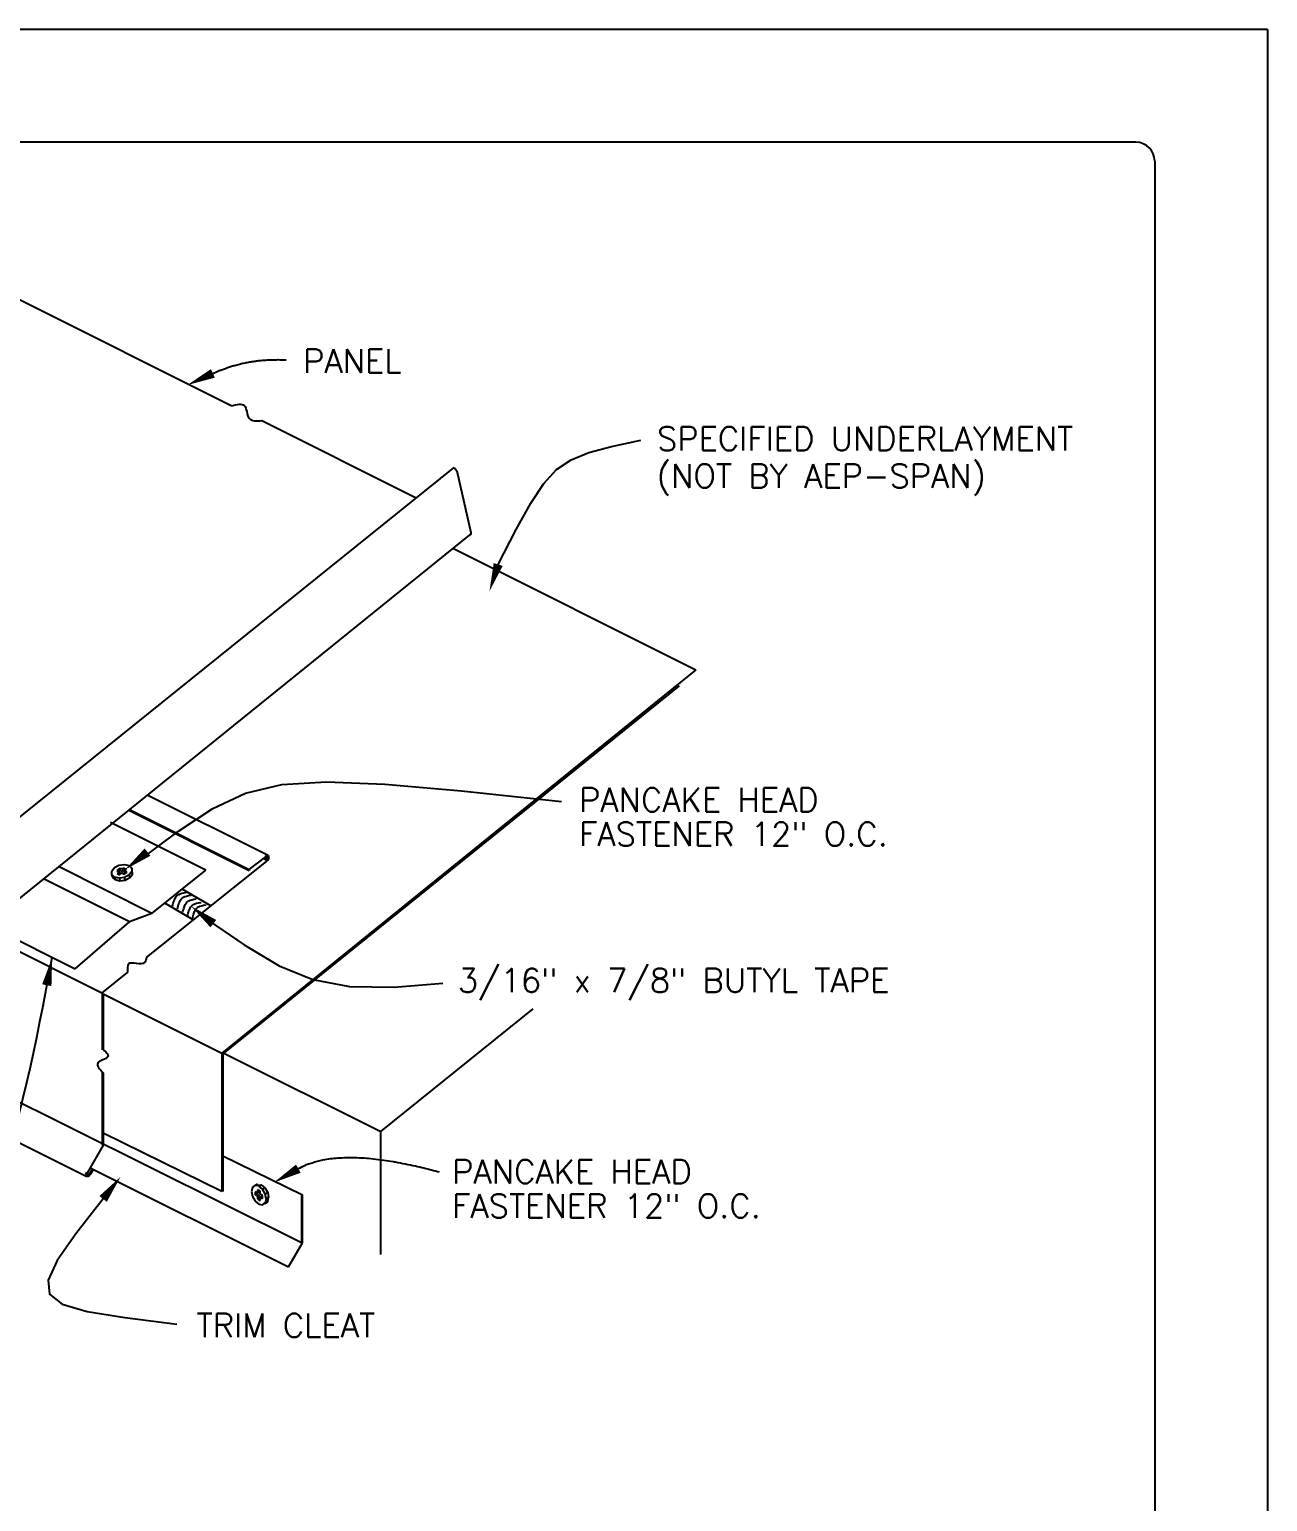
# Model space of a CAD drawing. Extents: x 119.2 to 127.7, y -2.6 to 8.4.
# Drawn here: x 123.594 to 127.709, y 3.485 to 8.379 of the extents above; entities that cross this region are included whole.
import ezdxf

# ---------------------------------------------------------------- set-up
doc = ezdxf.new("R2010")
doc.units = 0
doc.header["$LTSCALE"] = 0.5
doc.header["$MEASUREMENT"] = 0
for name, color, linetype in [('BORDER', 9, 'CONTINUOUS'), ('DIM', 4, 'CONTINUOUS'), ('DWG', 2, 'CONTINUOUS'), ('PEN2', 7, 'CONTINUOUS')]:
    doc.layers.add(name, color=color, linetype=linetype)
doc.styles.get("Standard").update_dxf_attribs({"font": 'romans.shx'})

msp = doc.modelspace()

# ---------------------------------------------------------------- linework, layer by layer
at = {"layer": 'BORDER'}
for p, q in [((127.709, 8.3787), (119.209, 8.3787)), ((127.709, 8.3787), (127.709, -2.6213)), ((127.2715, 8.0037), (119.834, 8.0037)), ((127.334, 7.9412), (127.334, -2.1838))]:
    msp.add_line(p, q, dxfattribs=at)
msp.add_arc((127.2715, 7.9412), 0.0625, 0, 90, dxfattribs=at)
at = {"layer": 'DIM', "color": 5}
for points, format in [([(124.1183, 7.1965, 0, 0.0313, 0), (124.2036, 7.2353, 0.0313, 0.0313, 0)], "xyseb"), ([(124.2036, 7.2353, -0.007672), (124.2223, 7.2435, -0.014401), (124.2324, 7.2475, -0.000883), (124.2587, 7.2567, -0.007687), (124.2618, 7.2577, -0.007783), (124.2766, 7.2621, -0.007766), (124.2915, 7.2661, -0.007775), (124.3066, 7.2696, -0.007786), (124.3218, 7.2726, -0.007706), (124.3371, 7.2751, -0.007746), (124.3524, 7.2772, -0.00758), (124.368, 7.2789, -0.007647), (124.3836, 7.28, -0.007403), (124.3867, 7.2801, -0.000821), (124.4151, 7.2809, -0.013855), (124.4263, 7.2809, -0.00739), (124.4472, 7.2799)], "xyb"), ([(125.1228, 6.5108, 0, 0.0313, 0), (125.1518, 6.6, 0.0313, 0.0313, 0)], "xyseb"), ([(123.9125, 5.5862, 0, 0.0313, 0), (123.9863, 5.644, 0.0313, 0.0313, 0)], "xyseb"), ([(124.1312, 5.4641, 0, 0.0313, 0), (124.205, 5.4062, 0.0313, 0.0313, 0)], "xyseb"), ([(123.6693, 5.2936, 0, 0.0313, 0), (123.6516, 5.2015, 0.0313, 0.0313, 0)], "xyseb"), ([(124.4061, 4.5452, 0, 0.0313, 0), (124.4875, 4.5916, 0.0313, 0.0313, 0)], "xyseb"), ([(124.4875, 4.5916, -0.019307), (124.5115, 4.6037, -0.035274), (124.5253, 4.6088, -0.005113), (124.5598, 4.6186, -0.019141), (124.5691, 4.6207, -0.014292), (124.595, 4.6249, -0.015691), (124.6188, 4.6273, -0.011532), (124.6479, 4.6286, -0.012737), (124.6744, 4.6286, -0.00937), (124.7067, 4.6271, -0.010353), (124.7359, 4.6245, -0.007693), (124.7713, 4.6202, -0.008476), (124.8034, 4.6152, -0.006389), (124.81, 4.6139, -0.000638), (124.8767, 4.6005, -0.011738), (124.9051, 4.5941, -0.006462), (124.956, 4.5805)], "xyb"), ([(123.8967, 4.5645, 0, 0.0313, 0), (123.8387, 4.4909, 0.0313, 0.0313, 0)], "xyseb")]:
    msp.add_lwpolyline(points, format=format, dxfattribs=at)
for points in [[(125.1518, 6.6), (125.2118, 6.7163), (125.2606, 6.8044), (125.3035, 6.8692), (125.3462, 6.9156), (125.3942, 6.9483), (125.453, 6.9722), (125.5283, 6.9922), (125.6256, 7.0131)], [(123.9545, 5.6123), (124.0896, 5.7137), (124.2033, 5.7886), (124.3123, 5.8393), (124.4329, 5.8682), (124.5817, 5.8776), (124.7751, 5.8699), (125.0297, 5.8475), (125.3619, 5.8125)], [(124.1677, 5.4313), (124.3072, 5.3361), (124.4242, 5.2664), (124.5354, 5.2206), (124.6572, 5.1971), (124.8062, 5.1944), (124.9678, 5.2081)], [(123.8387, 4.4909), (123.7481, 4.3744), (123.6863, 4.2861), (123.6563, 4.2211), (123.661, 4.1744), (123.7031, 4.1414), (123.7856, 4.1169), (123.9114, 4.0963), (124.0832, 4.0745)]]:
    msp.add_lwpolyline(points, dxfattribs=at)
msp.add_spline([(122.8976, 4.1106), (123.0278, 4.112), (123.6693, 5.2936)], degree=3, dxfattribs=at)
at = {"layer": 'DWG'}
for p, q in [((123.5517, 7.4855), (124.267, 7.1278)), ((124.3663, 7.0782), (124.8793, 6.8217)), ((125.0042, 6.9222), (123.4051, 5.6357)), ((125.005, 6.9229), (125.0139, 6.9117)), ((125.0139, 6.9117), (125.0604, 6.7062)), ((125.0604, 6.7062), (125.0612, 6.7017)), ((125.0604, 6.7062), (125.0612, 6.7017)), ((125.0612, 6.7017), (123.4515, 5.4027)), ((125.0552, 6.6995), (125.0597, 6.698)), ((125.0612, 6.7017), (125.0597, 6.698)), ((123.8343, 5.1752), (121.2252, 6.4822)), ((124.4982, 4.3445), (121.2252, 5.975)), ((121.1712, 5.8738), (123.7842, 4.5658)), ((124.3872, 5.6325), (123.985, 5.8335)), ((123.9247, 5.7835), (124.3244, 5.5832)), ((123.9269, 5.785), (124.3237, 5.5862)), ((124.18, 5.5837), (123.8637, 5.7422)), ((124.3237, 5.5862), (124.3799, 5.6282)), ((124.3777, 5.6297), (124.3874, 5.632)), ((124.3792, 5.6267), (124.3777, 5.6297)), ((124.3792, 5.6312), (124.3822, 5.6327)), ((124.3799, 5.6282), (124.3822, 5.629)), ((124.3852, 5.6335), (124.3822, 5.6327)), ((124.3822, 5.6327), (124.3889, 5.629)), ((124.3822, 5.629), (124.3859, 5.6267)), ((124.3822, 5.629), (124.3844, 5.6282)), ((124.3844, 5.6282), (124.3859, 5.6267)), ((124.3859, 5.6267), (124.3852, 5.6335)), ((124.3872, 5.6325), (124.3889, 5.629)), ((124.3889, 5.629), (124.3889, 5.6252)), ((124.0006, 5.4402), (123.6904, 5.5956)), ((123.9829, 5.294), (124.3829, 5.614)), ((124.0006, 5.4402), (124.18, 5.5837)), ((124.3244, 5.5832), (124.3237, 5.5862)), ((124.3237, 5.5862), (124.3244, 5.5832)), ((124.3822, 5.617), (124.3732, 5.6215)), ((124.3844, 5.62), (124.3762, 5.6245)), ((124.3859, 5.623), (124.3792, 5.6267)), ((124.3807, 5.6155), (124.3859, 5.617)), ((124.3822, 5.617), (124.3844, 5.62)), ((124.3829, 5.614), (124.3822, 5.617)), ((124.3859, 5.617), (124.3822, 5.617)), ((124.3859, 5.617), (124.3829, 5.614)), ((124.3844, 5.62), (124.3859, 5.623)), ((124.3859, 5.6222), (124.3844, 5.62)), ((124.3882, 5.6207), (124.3844, 5.62)), ((124.3859, 5.6267), (124.3859, 5.623)), ((124.3889, 5.6252), (124.3859, 5.6222)), ((124.3882, 5.6207), (124.3859, 5.617)), ((124.3859, 5.617), (124.3882, 5.6207)), ((124.3889, 5.6252), (124.3882, 5.6207)), ((123.9261, 5.4121), (123.6404, 5.5552)), ((124.0006, 5.4402), (123.9261, 5.4121)), ((123.7463, 5.255), (123.4515, 5.4027)), ((123.7456, 5.2554), (123.9261, 5.4121)), ((123.8343, 5.1752), (123.92, 5.2438)), ((123.836, 5.1744), (123.836, 4.9869)), ((123.839, 5.1729), (123.839, 4.989)), ((123.836, 4.9112), (123.836, 4.6693)), ((123.839, 4.9104), (123.839, 4.6693)), ((123.839, 4.6693), (123.7865, 4.5785)), ((123.839, 4.6693), (123.8367, 4.6708)), ((124.2342, 4.6348), (124.5012, 4.5043)), ((123.7812, 4.5718), (123.782, 4.5755)), ((123.785, 4.5748), (123.7812, 4.5718)), ((123.7865, 4.5695), (123.7812, 4.5718)), ((123.782, 4.5718), (123.7812, 4.5718)), ((123.7812, 4.5718), (123.782, 4.568)), ((123.782, 4.5755), (123.7842, 4.58)), ((123.7955, 4.5718), (123.782, 4.5718)), ((123.782, 4.568), (123.7827, 4.5695)), ((123.7842, 4.5658), (123.782, 4.568)), ((123.7827, 4.5733), (123.7857, 4.5733)), ((123.7925, 4.568), (123.7827, 4.5733)), ((123.7827, 4.5695), (123.7895, 4.5658)), ((123.7842, 4.58), (123.7842, 4.5793)), ((123.7842, 4.58), (123.7865, 4.5785)), ((123.7842, 4.5793), (123.7865, 4.5785)), ((123.7842, 4.5658), (123.7887, 4.5688)), ((123.7842, 4.5665), (123.7842, 4.5658)), ((123.7865, 4.565), (123.7842, 4.5665)), ((123.7865, 4.5785), (123.785, 4.5748)), ((123.7865, 4.5785), (123.785, 4.5748)), ((123.785, 4.5748), (123.785, 4.5718)), ((123.785, 4.5718), (123.785, 4.5748)), ((123.785, 4.5718), (123.7865, 4.5695)), ((123.7857, 4.5733), (123.7932, 4.5733)), ((123.7895, 4.5658), (123.7865, 4.565)), ((123.7887, 4.5688), (123.791, 4.5703)), ((123.7895, 4.5658), (123.7925, 4.568)), ((123.7925, 4.568), (123.7895, 4.5658)), ((123.791, 4.5703), (123.7932, 4.5733)), ((123.7955, 4.5718), (123.7925, 4.568)), ((123.7932, 4.5733), (123.803, 4.5898)), ((123.8052, 4.589), (123.7955, 4.5718)), ((123.7962, 4.5943), (124.4547, 4.265)), ((124.5012, 4.5043), (124.4982, 4.5028)), ((124.4982, 4.5028), (124.4982, 4.3445)), ((124.5012, 4.3445), (124.5012, 4.5043)), ((124.4547, 4.265), (124.5012, 4.3445)), ((124.5012, 4.3445), (124.499, 4.346))]:
    msp.add_line(p, q, dxfattribs=at)
at = {"layer": 'DWG', "color": 46}
for p, q in [((125.0012, 6.6543), (125.809, 6.2504)), ((125.809, 6.2504), (124.2335, 4.9753)), ((124.2372, 4.9738), (125.7545, 6.197)), ((123.8681, 5.581), (123.8763, 5.5922)), ((123.8681, 5.5697), (123.8681, 5.581)), ((123.8763, 5.5922), (123.8913, 5.6005)), ((123.8928, 5.5892), (123.8846, 5.5832)), ((123.8846, 5.5832), (123.8928, 5.5787)), ((123.8943, 5.584), (123.8906, 5.581)), ((123.8906, 5.581), (123.8928, 5.5787)), ((123.8913, 5.6005), (123.9093, 5.6027)), ((123.8928, 5.5892), (123.8943, 5.584)), ((123.8943, 5.584), (123.8928, 5.5892)), ((123.9168, 5.5877), (123.8928, 5.5892)), ((123.9018, 5.5795), (123.8943, 5.584)), ((123.9086, 5.5915), (123.9011, 5.5855)), ((123.9011, 5.5855), (123.9018, 5.5795)), ((123.9018, 5.5795), (123.9101, 5.5862)), ((123.9101, 5.5862), (123.9086, 5.5915)), ((123.9093, 5.6027), (123.9251, 5.599)), ((123.9093, 5.581), (123.9168, 5.5877)), ((123.9093, 5.581), (123.9101, 5.5862)), ((123.9101, 5.5757), (123.9093, 5.581)), ((123.9176, 5.5772), (123.9093, 5.581)), ((123.9123, 5.5847), (123.9101, 5.5862)), ((123.9101, 5.5862), (123.9123, 5.5847)), ((123.9251, 5.599), (123.9341, 5.5907)), ((123.9341, 5.5795), (123.9258, 5.5682)), ((123.9341, 5.5907), (123.9341, 5.5795)), ((123.9356, 5.5817), (123.9341, 5.5907)), ((123.9341, 5.5795), (123.9363, 5.5705)), ((123.9363, 5.5705), (123.9356, 5.5817)), ((123.8681, 5.5697), (123.8771, 5.5607)), ((123.8703, 5.5607), (123.8681, 5.5697)), ((123.8793, 5.5525), (123.8703, 5.5607)), ((123.8928, 5.5577), (123.8771, 5.5607)), ((123.8771, 5.5607), (123.8793, 5.5525)), ((123.8793, 5.5525), (123.8943, 5.5487)), ((123.8928, 5.5787), (123.8853, 5.5727)), ((123.8853, 5.5727), (123.8936, 5.5682)), ((123.8943, 5.5735), (123.8906, 5.5712)), ((123.8906, 5.5712), (123.8936, 5.5682)), ((123.8928, 5.5787), (123.8943, 5.5735)), ((123.9101, 5.56), (123.8928, 5.5577)), ((123.8928, 5.5577), (123.8943, 5.5487)), ((123.8936, 5.5682), (123.9011, 5.575)), ((123.8943, 5.5487), (123.9123, 5.551)), ((123.9011, 5.575), (123.9093, 5.5705)), ((123.9093, 5.5705), (123.9176, 5.5772)), ((123.9131, 5.5742), (123.9101, 5.5757)), ((123.9258, 5.5682), (123.9101, 5.56)), ((123.9123, 5.551), (123.9101, 5.56)), ((123.9123, 5.551), (123.9273, 5.5592)), ((123.9176, 5.5772), (123.9131, 5.5742)), ((123.9273, 5.5592), (123.9258, 5.5682)), ((123.9273, 5.5592), (123.9363, 5.5705)), ((124.1969, 5.4651), (124.1019, 5.5212)), ((124.1383, 5.4183), (124.0433, 5.4744)), ((123.839, 5.1729), (124.2372, 4.9738)), ((124.2335, 4.9753), (124.2335, 4.5173)), ((124.2372, 4.5155), (124.2372, 4.9738)), ((123.839, 4.7109), (124.2335, 4.5173)), ((124.3347, 4.529), (124.3317, 4.5155)), ((124.3317, 4.5155), (124.3347, 4.499)), ((124.3347, 4.529), (124.3437, 4.5358)), ((124.352, 4.5395), (124.3437, 4.5358)), ((124.3437, 4.5358), (124.364, 4.5373)), ((124.3437, 4.5148), (124.3437, 4.5043)), ((124.352, 4.5103), (124.3437, 4.5148)), ((124.3437, 4.5043), (124.3572, 4.5133)), ((124.352, 4.5005), (124.3437, 4.5043)), ((124.349, 4.511), (124.349, 4.5073)), ((124.349, 4.5073), (124.3572, 4.5028)), ((124.352, 4.5208), (124.352, 4.5103)), ((124.3602, 4.5163), (124.352, 4.5208)), ((124.3572, 4.5028), (124.352, 4.5005)), ((124.3565, 4.5335), (124.364, 4.5373)), ((124.3685, 4.523), (124.3565, 4.5335)), ((124.3572, 4.5133), (124.3572, 4.517)), ((124.3572, 4.5028), (124.3572, 4.493)), ((124.3602, 4.5065), (124.3602, 4.5163)), ((124.3685, 4.502), (124.3602, 4.5065)), ((124.364, 4.5373), (124.3767, 4.5275)), ((124.3685, 4.523), (124.3767, 4.5275)), ((124.3775, 4.508), (124.3685, 4.523)), ((124.3767, 4.5275), (124.3857, 4.5118)), ((124.3775, 4.508), (124.3857, 4.5118)), ((124.3805, 4.4915), (124.3775, 4.508)), ((124.3857, 4.5118), (124.3887, 4.4953)), ((124.3347, 4.499), (124.3437, 4.4833)), ((124.3437, 4.4833), (124.3565, 4.4735)), ((124.352, 4.5005), (124.352, 4.4908)), ((124.3572, 4.493), (124.352, 4.4908)), ((124.352, 4.4908), (124.3602, 4.4863)), ((124.3565, 4.4735), (124.3685, 4.4713)), ((124.3595, 4.4915), (124.3572, 4.493)), ((124.3572, 4.493), (124.3595, 4.4915)), ((124.3655, 4.499), (124.3602, 4.496)), ((124.3602, 4.496), (124.3685, 4.4923)), ((124.3602, 4.4863), (124.3602, 4.496)), ((124.3677, 4.4975), (124.3655, 4.499)), ((124.3685, 4.4923), (124.3677, 4.4975)), ((124.3685, 4.4923), (124.3685, 4.502)), ((124.3685, 4.4713), (124.3775, 4.478)), ((124.3767, 4.4758), (124.3685, 4.4713)), ((124.3767, 4.4758), (124.3857, 4.4818)), ((124.3775, 4.478), (124.3767, 4.4758)), ((124.3805, 4.4915), (124.3775, 4.478)), ((124.3775, 4.478), (124.3857, 4.4818)), ((124.3887, 4.4953), (124.3805, 4.4915)), ((124.3857, 4.4818), (124.3887, 4.4953))]:
    msp.add_line(p, q, dxfattribs=at)
at = {"layer": 'DWG', "color": 2}
for p, q in [((124.7622, 4.715), (125.2685, 5.123)), ((124.2402, 4.976), (124.7622, 4.715)), ((124.7622, 4.3058), (124.7622, 4.715))]:
    msp.add_line(p, q, dxfattribs=at)
at = {"layer": 'DWG', "color": 46}
for points in [[(124.0697, 5.4643), (124.0708, 5.4693), (124.072, 5.4738), (124.0731, 5.4778), (124.0744, 5.4815), (124.0757, 5.4848), (124.0771, 5.4879), (124.0785, 5.4908), (124.0802, 5.4936), (124.082, 5.4962), (124.0841, 5.4987), (124.0868, 5.5011), (124.0902, 5.5033), (124.0946, 5.5053), (124.1001, 5.507), (124.1068, 5.5086), (124.1151, 5.5098)], [(124.0855, 5.4553), (124.0866, 5.4603), (124.0878, 5.4648), (124.0889, 5.4688), (124.0902, 5.4725), (124.0915, 5.4759), (124.0928, 5.4789), (124.0943, 5.4818), (124.096, 5.4846), (124.0978, 5.4872), (124.0999, 5.4897), (124.1026, 5.4921), (124.106, 5.4943), (124.1104, 5.4963), (124.1158, 5.498), (124.1226, 5.4996), (124.1309, 5.5008)], [(124.1031, 5.443), (124.1042, 5.448), (124.1054, 5.4525), (124.1065, 5.4565), (124.1078, 5.4602), (124.1091, 5.4635), (124.1104, 5.4666), (124.1119, 5.4695), (124.1136, 5.4723), (124.1154, 5.4749), (124.1175, 5.4774), (124.1202, 5.4798), (124.1236, 5.482), (124.128, 5.484), (124.1335, 5.4857), (124.1402, 5.4873), (124.1485, 5.4885)], [(124.1191, 5.4311), (124.1202, 5.4361), (124.1214, 5.4406), (124.1226, 5.4447), (124.1238, 5.4483), (124.1251, 5.4517), (124.1265, 5.4548), (124.128, 5.4577), (124.1296, 5.4604), (124.1314, 5.463), (124.1335, 5.4655), (124.1362, 5.4679), (124.1396, 5.4701), (124.144, 5.4721), (124.1495, 5.4739), (124.1562, 5.4754), (124.1645, 5.4766)], [(124.1355, 5.4228), (124.1367, 5.4278), (124.1378, 5.4323), (124.139, 5.4364), (124.1402, 5.4401), (124.1415, 5.4434), (124.1429, 5.4465), (124.1444, 5.4494), (124.146, 5.4521), (124.1478, 5.4548), (124.15, 5.4573), (124.1527, 5.4596), (124.1561, 5.4618), (124.1604, 5.4638), (124.1659, 5.4656), (124.1727, 5.4671), (124.181, 5.4684)]]:
    msp.add_lwpolyline(points, dxfattribs=at)
at = {"layer": 'DWG'}
for points in [[(124.2672, 7.1278), (124.3077, 7.1287), (124.324, 7.0864), (124.3663, 7.0782)], [(123.9829, 5.294), (123.9764, 5.2761), (123.9233, 5.2723), (123.92, 5.2438)], [(123.836, 4.991), (123.8544, 4.964), (123.821, 4.9427), (123.839, 4.9099)]]:
    msp.add_spline(points, degree=3, dxfattribs=at)
at = {"layer": 'PEN2'}
msp.add_line((124.4547, 4.265), (124.4525, 4.2665), dxfattribs=at)

# ---------------------------------------------------------------- texts
at = {"layer": 'DIM'}
for s, p in [('PANEL', (124.5035, 7.2368)), ('SPECIFIED UNDERLAYMENT', (125.6797, 6.9789)), ('(NOT BY AEP-SPAN)', (125.6794, 6.8553)), ('PANCAKE HEAD', (125.4207, 5.7783)), ('FASTENER 12" O.C.', (125.4207, 5.6645)), ('3/16" x 7/8" BUTYL TAPE', (125.0179, 5.1779)), ('PANCAKE HEAD', (124.9988, 4.5425)), ('FASTENER 12" O.C.', (124.9988, 4.4286)), ('TRIM CLEAT', (124.1494, 4.031))]:
    msp.add_text(s, height=0.07875, dxfattribs=at).set_placement(p)

doc.saveas('drawing.dxf')
